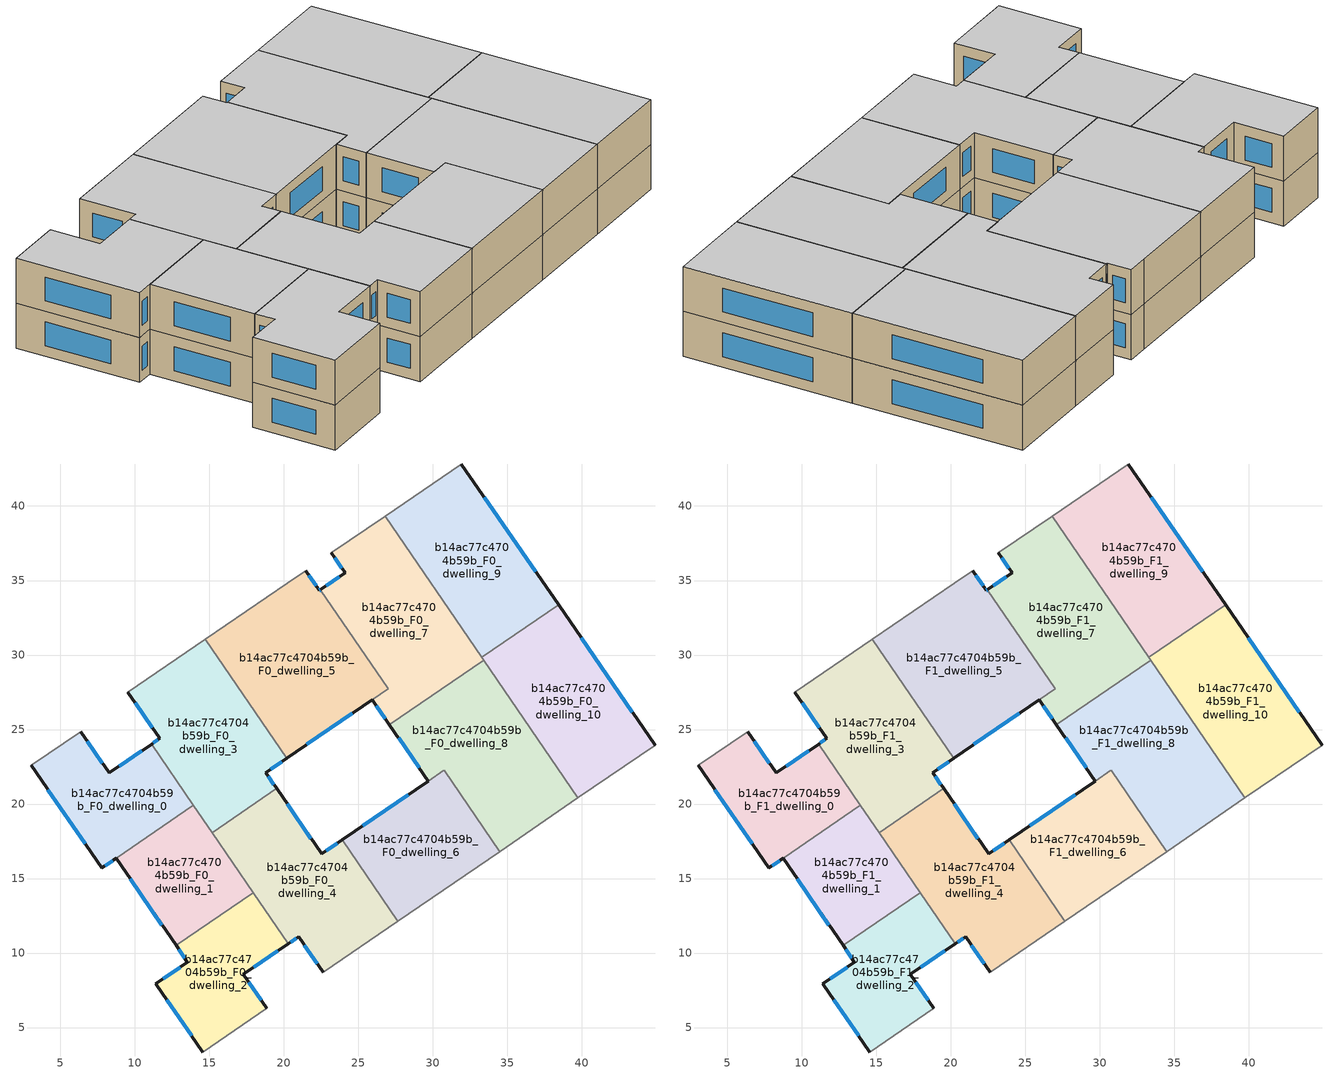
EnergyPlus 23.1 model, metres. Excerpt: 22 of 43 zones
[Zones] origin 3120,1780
b14ac77c4704b59b_F0_dwelling_0
 floor ground (EU_floor_Construction): 11.14,24.02 13.96,19.91 7.82,15.71 3.08,22.59 6.39,24.85 8.3,22.08 z0
 wall outside (EU_wall_Construction): 11.14,24.02 8.3,22.08 6.39,24.85 / 3.08,22.59 7.82,15.71 8.76,16.36 z0:3
 wall adiabatic (EU_wall_Construction): 6.39,24.85 3.08,22.59 z0:3
 wall to b14ac77c4704b59b_F0_dwelling_3 (EU_wall_Construction): 13.96,19.91 11.14,24.02 z0:3
 wall to b14ac77c4704b59b_F0_dwelling_1 (EU_wall_Construction): 8.76,16.36 13.96,19.91 z0:3
 window (EU_Window_Construction): 7.85,22.73 6.84,24.2 / 10.47,23.57 8.97,22.54 / 4.19,20.97 6.7,17.33 / 8.04,15.86 8.54,16.2 z0.7:2.3
b14ac77c4704b59b_F0_dwelling_1
 floor ground (EU_floor_Construction): 13.96,19.91 17.97,14.05 12.78,10.51 8.76,16.36 z0
 wall outside (EU_wall_Construction): 8.76,16.36 12.78,10.51 z0:3
 wall to b14ac77c4704b59b_F0_dwelling_2 (EU_wall_Construction): 12.78,10.51 17.97,14.05 z0:3
 wall to b14ac77c4704b59b_F0_dwelling_4 (EU_wall_Construction): 17.97,14.05 15.21,18.08 z0:3
 wall to b14ac77c4704b59b_F0_dwelling_3 (EU_wall_Construction): 15.2,18.08 13.96,19.91 z0:3
 window (EU_Window_Construction): 9.7,14.98 11.84,11.88 z0.7:2.3
b14ac77c4704b59b_F0_dwelling_10
 floor ground (EU_floor_Construction): 38.46,33.36 44.93,23.95 39.76,20.41 33.31,29.84 z0
 wall outside (EU_wall_Construction): 44.93,23.95 38.46,33.36 z0:3
 wall to b14ac77c4704b59b_F0_dwelling_9 (EU_wall_Construction): 38.46,33.36 33.31,29.84 z0:3
 wall adiabatic (EU_wall_Construction): 39.76,20.41 44.93,23.95 z0:3
 wall to b14ac77c4704b59b_F0_dwelling_8 (EU_wall_Construction): 33.43,29.66 39.76,20.41 z0:3
 wall to b14ac77c4704b59b_F0_dwelling_7 (EU_wall_Construction): 33.31,29.84 33.43,29.66 z0:3
 window (EU_Window_Construction): 43.41,26.16 39.98,31.15 z0.7:2.3
b14ac77c4704b59b_F0_dwelling_2
 floor ground (EU_floor_Construction): 17.97,14.05 20.31,10.62 17.31,8.57 18.87,6.3 14.57,3.36 11.42,7.94 13.55,9.39 12.78,10.51 z0
 wall outside (EU_wall_Construction): 12.78,10.51 13.55,9.39 11.42,7.94 14.57,3.36 / 18.87,6.3 17.31,8.57 20.31,10.62 z0:3
 wall adiabatic (EU_wall_Construction): 14.57,3.36 18.87,6.3 z0:3
 wall to b14ac77c4704b59b_F0_dwelling_4 (EU_wall_Construction): 20.31,10.62 17.97,14.05 z0:3
 window (EU_Window_Construction): 13.05,9.05 11.92,8.28 / 12.96,10.24 13.37,9.65 / 18.01,9.05 19.61,10.14 / 18.51,6.83 17.68,8.04 / 12.16,6.86 13.83,4.43 z0.7:2.3
b14ac77c4704b59b_F0_dwelling_3
 floor ground (EU_floor_Construction): 14.74,31.06 20.21,23.08 18.79,22.11 19.53,21.04 15.21,18.08 11.14,24.02 11.7,24.4 9.56,27.51 z0
 wall outside (EU_wall_Construction): 19.53,21.04 18.79,22.11 20.21,23.08 / 9.56,27.51 11.7,24.4 11.14,24.02 z0:3
 wall adiabatic (EU_wall_Construction): 14.74,31.06 9.56,27.51 z0:3
 wall to b14ac77c4704b59b_F0_dwelling_5 (EU_wall_Construction): 20.21,23.08 14.74,31.06 z0:3
 wall to b14ac77c4704b59b_F0_dwelling_4 (EU_wall_Construction): 15.21,18.08 19.53,21.04 z0:3
 window (EU_Window_Construction): 19.13,22.34 19.87,22.85 / 19.36,21.29 18.97,21.86 / 11.57,24.31 11.27,24.11 / 10.06,26.78 11.2,25.13 z0.7:2.3
b14ac77c4704b59b_F0_dwelling_4
 floor ground (EU_floor_Construction): 23.95,17.61 27.68,12.15 22.66,8.71 21.01,11.09 20.31,10.62 15.21,18.08 19.53,21.04 22.55,16.65 z0
 wall outside (EU_wall_Construction): 23.95,17.61 22.55,16.65 19.53,21.04 / 20.31,10.62 21.01,11.09 22.66,8.71 z0:3
 wall to b14ac77c4704b59b_F0_dwelling_6 (EU_wall_Construction): 27.68,12.15 23.95,17.61 z0:3
 wall adiabatic (EU_wall_Construction): 22.66,8.71 27.68,12.15 z0:3
 window (EU_Window_Construction): 23.62,17.38 22.88,16.88 / 21.4,10.53 22.27,9.27 / 20.48,10.73 20.85,10.98 / 21.84,17.68 20.24,20.01 z0.7:2.3
b14ac77c4704b59b_F0_dwelling_5
 floor ground (EU_floor_Construction): 22.47,34.39 27.02,27.73 20.21,23.08 14.74,31.06 20.24,34.82 21.48,35.67 22.4,34.33 z0
 wall outside (EU_wall_Construction): 22.47,34.39 22.4,34.33 21.48,35.67 / 20.21,23.08 25.96,27 z0:3
 wall adiabatic (EU_wall_Construction): 21.48,35.67 20.24,34.82 14.74,31.06 z0:3
 wall to b14ac77c4704b59b_F0_dwelling_7 (EU_wall_Construction): 27.02,27.73 22.47,34.39 / 25.96,27 27.03,27.72 z0:3
 window (EU_Window_Construction): 22.18,34.65 21.69,35.36 / 22.45,34.37 22.41,34.35 / 21.56,24 24.61,26.08 z0.7:2.3
b14ac77c4704b59b_F0_dwelling_6
 floor ground (EU_floor_Construction): 30.77,22.26 34.49,16.81 27.68,12.15 23.95,17.61 z0
 wall outside (EU_wall_Construction): 29.71,21.53 23.95,17.61 z0:3
 wall adiabatic (EU_wall_Construction): 27.68,12.15 34.49,16.81 z0:3
 wall to b14ac77c4704b59b_F0_dwelling_8 (EU_wall_Construction): 34.49,16.81 30.77,22.25 / 30.77,22.26 29.71,21.53 z0:3
 window (EU_Window_Construction): 28.35,20.61 25.3,18.53 z0.7:2.3
b14ac77c4704b59b_F0_dwelling_7
 floor ground (EU_floor_Construction): 26.82,39.32 33.43,29.66 27.11,25.33 25.96,27 27.03,27.72 22.47,34.39 24.13,35.52 23.21,36.85 z0
 wall outside (EU_wall_Construction): 23.21,36.85 24.13,35.52 22.47,34.39 / 25.96,27 27.11,25.33 z0:3
 wall adiabatic (EU_wall_Construction): 26.82,39.32 23.21,36.85 z0:3
 wall to b14ac77c4704b59b_F0_dwelling_8 (EU_wall_Construction): 27.11,25.33 33.43,29.66 z0:3
 wall to b14ac77c4704b59b_F0_dwelling_9 (EU_wall_Construction): 33.31,29.84 26.82,39.32 z0:3
 window (EU_Window_Construction): 23.74,35.25 22.86,34.65 / 23.43,36.54 23.91,35.83 / 26.23,26.6 26.84,25.72 z0.7:2.3
b14ac77c4704b59b_F0_dwelling_8
 floor ground (EU_floor_Construction): 33.43,29.66 39.76,20.41 34.49,16.81 30.77,22.26 29.71,21.53 27.11,25.32 z0
 wall outside (EU_wall_Construction): 27.11,25.32 29.71,21.53 z0:3
 wall adiabatic (EU_wall_Construction): 34.49,16.81 39.76,20.41 z0:3
 window (EU_Window_Construction): 27.72,24.43 29.1,22.42 z0.7:2.3
b14ac77c4704b59b_F0_dwelling_9
 floor ground (EU_floor_Construction): 31.94,42.82 38.46,33.36 33.31,29.84 26.82,39.32 z0
 wall outside (EU_wall_Construction): 38.46,33.36 31.94,42.82 z0:3
 wall adiabatic (EU_wall_Construction): 31.94,42.82 26.82,39.32 z0:3
 window (EU_Window_Construction): 36.93,35.58 33.47,40.6 z0.7:2.3
b14ac77c4704b59b_F1_dwelling_0
 floor to b14ac77c4704b59b_F0_dwelling_0 (EU_floor_Construction): 11.14,24.02 13.96,19.91 7.82,15.71 3.08,22.59 6.39,24.85 8.3,22.08 z3
 wall outside (EU_wall_Construction): 11.14,24.02 8.3,22.08 6.39,24.85 / 3.08,22.59 7.82,15.71 8.76,16.36 z3:6
 wall adiabatic (EU_wall_Construction): 6.39,24.85 3.08,22.59 z3:6
 wall to b14ac77c4704b59b_F1_dwelling_3 (EU_wall_Construction): 13.96,19.91 11.14,24.02 z3:6
 wall to b14ac77c4704b59b_F1_dwelling_1 (EU_wall_Construction): 8.76,16.36 13.96,19.91 z3:6
 window (EU_Window_Construction): 7.85,22.73 6.84,24.2 / 10.47,23.57 8.97,22.54 / 4.19,20.97 6.7,17.33 / 8.04,15.86 8.54,16.2 z3.7:5.3
 ceiling to b14ac77c4704b59b_F2_dwelling_0 (EU_floor_Construction): 13.96,19.91 11.14,24.02 8.3,22.08 6.39,24.85 3.08,22.59 7.82,15.71 z6
b14ac77c4704b59b_F1_dwelling_1
 floor to b14ac77c4704b59b_F0_dwelling_1 (EU_floor_Construction): 13.96,19.91 17.97,14.05 12.78,10.51 8.76,16.36 z3
 wall outside (EU_wall_Construction): 8.76,16.36 12.78,10.51 z3:6
 wall to b14ac77c4704b59b_F1_dwelling_2 (EU_wall_Construction): 12.78,10.51 17.97,14.05 z3:6
 wall to b14ac77c4704b59b_F1_dwelling_4 (EU_wall_Construction): 17.97,14.05 15.21,18.08 z3:6
 wall to b14ac77c4704b59b_F1_dwelling_3 (EU_wall_Construction): 15.2,18.08 13.96,19.91 z3:6
 window (EU_Window_Construction): 9.7,14.98 11.84,11.88 z3.7:5.3
 ceiling to b14ac77c4704b59b_F2_dwelling_1 (EU_floor_Construction): 17.97,14.05 13.96,19.91 8.76,16.36 12.78,10.51 z6
b14ac77c4704b59b_F1_dwelling_10
 floor to b14ac77c4704b59b_F0_dwelling_10 (EU_floor_Construction): 38.46,33.36 44.93,23.95 39.76,20.41 33.31,29.84 z3
 wall outside (EU_wall_Construction): 44.93,23.95 38.46,33.36 z3:6
 wall to b14ac77c4704b59b_F1_dwelling_9 (EU_wall_Construction): 38.46,33.36 33.31,29.84 z3:6
 wall adiabatic (EU_wall_Construction): 39.76,20.41 44.93,23.95 z3:6
 wall to b14ac77c4704b59b_F1_dwelling_8 (EU_wall_Construction): 33.43,29.66 39.76,20.41 z3:6
 wall to b14ac77c4704b59b_F1_dwelling_7 (EU_wall_Construction): 33.31,29.84 33.43,29.66 z3:6
 window (EU_Window_Construction): 43.41,26.16 39.98,31.15 z3.7:5.3
 ceiling to b14ac77c4704b59b_F2_dwelling_10 (EU_floor_Construction): 44.93,23.95 38.46,33.36 33.31,29.84 39.76,20.41 z6
b14ac77c4704b59b_F1_dwelling_2
 floor to b14ac77c4704b59b_F0_dwelling_2 (EU_floor_Construction): 17.97,14.05 20.31,10.62 17.31,8.57 18.87,6.3 14.57,3.36 11.42,7.94 13.55,9.39 12.78,10.51 z3
 wall outside (EU_wall_Construction): 12.78,10.51 13.55,9.39 11.42,7.94 14.57,3.36 / 18.87,6.3 17.31,8.57 20.31,10.62 z3:6
 wall adiabatic (EU_wall_Construction): 14.57,3.36 18.87,6.3 z3:6
 wall to b14ac77c4704b59b_F1_dwelling_4 (EU_wall_Construction): 20.31,10.62 17.97,14.05 z3:6
 window (EU_Window_Construction): 13.05,9.05 11.92,8.28 / 12.96,10.24 13.37,9.65 / 18.01,9.05 19.61,10.14 / 18.51,6.83 17.68,8.04 / 12.16,6.86 13.83,4.43 z3.7:5.3
 ceiling to b14ac77c4704b59b_F2_dwelling_2 (EU_floor_Construction): 18.87,6.3 17.31,8.57 20.31,10.62 17.97,14.05 12.78,10.51 13.55,9.39 11.42,7.94 14.57,3.36 z6
b14ac77c4704b59b_F1_dwelling_3
 floor to b14ac77c4704b59b_F0_dwelling_3 (EU_floor_Construction): 14.74,31.06 20.21,23.08 18.79,22.11 19.53,21.04 15.21,18.08 11.14,24.02 11.7,24.4 9.56,27.51 z3
 wall outside (EU_wall_Construction): 19.53,21.04 18.79,22.11 20.21,23.08 / 9.56,27.51 11.7,24.4 11.14,24.02 z3:6
 wall adiabatic (EU_wall_Construction): 14.74,31.06 9.56,27.51 z3:6
 wall to b14ac77c4704b59b_F1_dwelling_5 (EU_wall_Construction): 20.21,23.08 14.74,31.06 z3:6
 wall to b14ac77c4704b59b_F1_dwelling_4 (EU_wall_Construction): 15.21,18.08 19.53,21.04 z3:6
 window (EU_Window_Construction): 19.13,22.34 19.87,22.85 / 19.36,21.29 18.97,21.86 / 11.57,24.31 11.27,24.11 / 10.06,26.78 11.2,25.13 z3.7:5.3
 ceiling to b14ac77c4704b59b_F2_dwelling_3 (EU_floor_Construction): 19.53,21.04 18.79,22.11 20.21,23.08 14.74,31.06 9.56,27.51 11.7,24.4 11.14,24.02 15.21,18.08 z6
b14ac77c4704b59b_F1_dwelling_4
 floor to b14ac77c4704b59b_F0_dwelling_4 (EU_floor_Construction): 23.95,17.61 27.68,12.15 22.66,8.71 21.01,11.09 20.31,10.62 15.21,18.08 19.53,21.04 22.55,16.65 z3
 wall outside (EU_wall_Construction): 23.95,17.61 22.55,16.65 19.53,21.04 / 20.31,10.62 21.01,11.09 22.66,8.71 z3:6
 wall to b14ac77c4704b59b_F1_dwelling_6 (EU_wall_Construction): 27.68,12.15 23.95,17.61 z3:6
 wall adiabatic (EU_wall_Construction): 22.66,8.71 27.68,12.15 z3:6
 window (EU_Window_Construction): 23.62,17.38 22.88,16.88 / 21.4,10.53 22.27,9.27 / 20.48,10.73 20.85,10.98 / 21.84,17.68 20.24,20.01 z3.7:5.3
 ceiling to b14ac77c4704b59b_F2_dwelling_4 (EU_floor_Construction): 27.68,12.15 23.95,17.61 22.55,16.65 19.53,21.04 15.21,18.08 20.31,10.62 21.01,11.09 22.66,8.71 z6
b14ac77c4704b59b_F1_dwelling_5
 floor to b14ac77c4704b59b_F0_dwelling_5 (EU_floor_Construction): 22.47,34.39 27.02,27.73 20.21,23.08 14.74,31.06 20.24,34.82 21.48,35.67 22.4,34.33 z3
 wall outside (EU_wall_Construction): 22.47,34.39 22.4,34.33 21.48,35.67 / 20.21,23.08 25.96,27 z3:6
 wall adiabatic (EU_wall_Construction): 21.48,35.67 20.24,34.82 14.74,31.06 z3:6
 wall to b14ac77c4704b59b_F1_dwelling_7 (EU_wall_Construction): 27.02,27.73 22.47,34.39 / 25.96,27 27.03,27.72 z3:6
 window (EU_Window_Construction): 22.18,34.65 21.69,35.36 / 22.45,34.37 22.41,34.35 / 21.56,24 24.61,26.08 z3.7:5.3
 ceiling to b14ac77c4704b59b_F2_dwelling_5 (EU_floor_Construction): 27.02,27.73 22.47,34.39 22.4,34.33 21.48,35.67 20.24,34.82 14.74,31.06 20.21,23.08 z6
b14ac77c4704b59b_F1_dwelling_6
 floor to b14ac77c4704b59b_F0_dwelling_6 (EU_floor_Construction): 30.77,22.26 34.49,16.81 27.68,12.15 23.95,17.61 z3
 wall outside (EU_wall_Construction): 29.71,21.53 23.95,17.61 z3:6
 wall adiabatic (EU_wall_Construction): 27.68,12.15 34.49,16.81 z3:6
 wall to b14ac77c4704b59b_F1_dwelling_8 (EU_wall_Construction): 34.49,16.81 30.77,22.25 / 30.77,22.26 29.71,21.53 z3:6
 window (EU_Window_Construction): 28.35,20.61 25.3,18.53 z3.7:5.3
 ceiling to b14ac77c4704b59b_F2_dwelling_6 (EU_floor_Construction): 34.49,16.81 30.77,22.26 23.95,17.61 27.68,12.15 z6
b14ac77c4704b59b_F1_dwelling_7
 floor to b14ac77c4704b59b_F0_dwelling_7 (EU_floor_Construction): 26.82,39.32 33.43,29.66 27.11,25.33 25.96,27 27.03,27.72 22.47,34.39 24.13,35.52 23.21,36.85 z3
 wall outside (EU_wall_Construction): 23.21,36.85 24.13,35.52 22.47,34.39 / 25.96,27 27.11,25.33 z3:6
 wall adiabatic (EU_wall_Construction): 26.82,39.32 23.21,36.85 z3:6
 wall to b14ac77c4704b59b_F1_dwelling_8 (EU_wall_Construction): 27.11,25.33 33.43,29.66 z3:6
 wall to b14ac77c4704b59b_F1_dwelling_9 (EU_wall_Construction): 33.31,29.84 26.82,39.32 z3:6
 window (EU_Window_Construction): 23.74,35.25 22.86,34.65 / 23.43,36.54 23.91,35.83 / 26.23,26.6 26.84,25.72 z3.7:5.3
 ceiling to b14ac77c4704b59b_F2_dwelling_7 (EU_floor_Construction): 33.43,29.66 26.82,39.32 23.21,36.85 24.13,35.52 22.47,34.39 27.03,27.72 25.96,27 27.11,25.33 z6
b14ac77c4704b59b_F1_dwelling_8
 floor to b14ac77c4704b59b_F0_dwelling_8 (EU_floor_Construction): 33.43,29.66 39.76,20.41 34.49,16.81 30.77,22.26 29.71,21.53 27.11,25.32 z3
 wall outside (EU_wall_Construction): 27.11,25.32 29.71,21.53 z3:6
 wall adiabatic (EU_wall_Construction): 34.49,16.81 39.76,20.41 z3:6
 window (EU_Window_Construction): 27.72,24.43 29.1,22.42 z3.7:5.3
 ceiling to b14ac77c4704b59b_F2_dwelling_8 (EU_floor_Construction): 39.76,20.41 33.43,29.66 27.11,25.32 29.71,21.53 30.77,22.26 34.49,16.81 z6
b14ac77c4704b59b_F1_dwelling_9
 floor to b14ac77c4704b59b_F0_dwelling_9 (EU_floor_Construction): 31.94,42.82 38.46,33.36 33.31,29.84 26.82,39.32 z3
 wall outside (EU_wall_Construction): 38.46,33.36 31.94,42.82 z3:6
 wall adiabatic (EU_wall_Construction): 31.94,42.82 26.82,39.32 z3:6
 window (EU_Window_Construction): 36.93,35.58 33.47,40.6 z3.7:5.3
 ceiling to b14ac77c4704b59b_F2_dwelling_9 (EU_floor_Construction): 38.46,33.36 31.94,42.82 26.82,39.32 33.31,29.84 z6
[Building]
EU S2 Campaign: North Axis=0; Terrain=City; Solar Distribution=FullExterior
[Site:Location]
Budapest.Ferenc.Liszt.Intl.AP: Latitude=47.437; Longitude=19.256; Time Zone=1; Elevation=185
[SizingPeriod:WeatherFileDays]
AnnualSizingPeriod: Begin Month=1; Begin Day of Month=1; End Month=12; End Day of Month=31; Day of Week for Start Day=Monday; Use Weather File Daylight Saving Period=No; Use Weather File Rain and Snow Indicators=No
[MATERIAL]
EU_InternalMass_Material: Roughness=MediumRough; Thickness=0.1; Conductivity=1; Density=1800; Specific Heat=900; Thermal Absorptance=0.9; Solar Absorptance=0.7; Visible Absorptance=0.7
[MATERIAL:NOMASS] Roughness=MediumRough; Thermal Absorptance=0.9; Solar Absorptance=0.7; Visible Absorptance=0.7
Name | Thermal Resistance
EU_wall_NoMass | 0.832559
EU_floor_NoMass | 0.872794
[WINDOWMATERIAL:SIMPLEGLAZINGSYSTEM]
EU_Window_SimpleGlazing: UFactor=2.79869; Solar Heat Gain Coefficient=0.75; Visible Transmittance=0.75
[CONSTRUCTION]
EU_wall_Construction: EU_wall_NoMass
EU_floor_Construction: EU_floor_NoMass
EU_Window_Construction: EU_Window_SimpleGlazing
EU_InternalMass_Construction: EU_InternalMass_Material
[ZONE] Type=1; Multiplier=1; Ceiling Height=autocalculate; Floor Area=autocalculate; Part of Total Floor Area=Yes
Name | Volume
b14ac77c4704b59b_F0_dwelling_0; b14ac77c4704b59b_F1_dwelling_0 | 151.808
b14ac77c4704b59b_F0_dwelling_1; b14ac77c4704b59b_F1_dwelling_1 | 133.908
b14ac77c4704b59b_F0_dwelling_10; b14ac77c4704b59b_F1_dwelling_10 | 214.277
b14ac77c4704b59b_F0_dwelling_2; b14ac77c4704b59b_F1_dwelling_2 | 142.867
b14ac77c4704b59b_F0_dwelling_3; b14ac77c4704b59b_F1_dwelling_3 | 214.295
b14ac77c4704b59b_F0_dwelling_4; b14ac77c4704b59b_F1_dwelling_4 | 214.292
b14ac77c4704b59b_F0_dwelling_5; b14ac77c4704b59b_F1_dwelling_5 | 239.255
b14ac77c4704b59b_F0_dwelling_6; b14ac77c4704b59b_F1_dwelling_6 | 163.661
b14ac77c4704b59b_F0_dwelling_7; b14ac77c4704b59b_F1_dwelling_7 | 222.139
b14ac77c4704b59b_F0_dwelling_8; b14ac77c4704b59b_F1_dwelling_8 | 231.994
b14ac77c4704b59b_F0_dwelling_9; b14ac77c4704b59b_F1_dwelling_9 | 214.271
[INTERNALMASS] Construction=EU_InternalMass_Construction
Name | Zone or ZoneList | Surface Area
b14ac77c4704b59b_F0_dwelling_0_EU_InternalMass | b14ac77c4704b59b_F0_dwelling_0 | 50.6039
b14ac77c4704b59b_F0_dwelling_1_EU_InternalMass | b14ac77c4704b59b_F0_dwelling_1 | 44.6362
b14ac77c4704b59b_F0_dwelling_2_EU_InternalMass | b14ac77c4704b59b_F0_dwelling_2 | 47.6223
b14ac77c4704b59b_F0_dwelling_3_EU_InternalMass | b14ac77c4704b59b_F0_dwelling_3 | 71.4315
b14ac77c4704b59b_F0_dwelling_4_EU_InternalMass | b14ac77c4704b59b_F0_dwelling_4 | 71.4309
b14ac77c4704b59b_F0_dwelling_5_EU_InternalMass | b14ac77c4704b59b_F0_dwelling_5 | 79.777
b14ac77c4704b59b_F0_dwelling_6_EU_InternalMass | b14ac77c4704b59b_F0_dwelling_6 | 54.5532
b14ac77c4704b59b_F0_dwelling_7_EU_InternalMass | b14ac77c4704b59b_F0_dwelling_7 | 74.0464
b14ac77c4704b59b_F0_dwelling_8_EU_InternalMass | b14ac77c4704b59b_F0_dwelling_8 | 77.3508
b14ac77c4704b59b_F0_dwelling_9_EU_InternalMass | b14ac77c4704b59b_F0_dwelling_9 | 71.4237
b14ac77c4704b59b_F0_dwelling_10_EU_InternalMass | b14ac77c4704b59b_F0_dwelling_10 | 71.4255
b14ac77c4704b59b_F1_dwelling_0_EU_InternalMass | b14ac77c4704b59b_F1_dwelling_0 | 50.6039
b14ac77c4704b59b_F1_dwelling_1_EU_InternalMass | b14ac77c4704b59b_F1_dwelling_1 | 44.6362
b14ac77c4704b59b_F1_dwelling_2_EU_InternalMass | b14ac77c4704b59b_F1_dwelling_2 | 47.6223
b14ac77c4704b59b_F1_dwelling_3_EU_InternalMass | b14ac77c4704b59b_F1_dwelling_3 | 71.4315
b14ac77c4704b59b_F1_dwelling_4_EU_InternalMass | b14ac77c4704b59b_F1_dwelling_4 | 71.4309
b14ac77c4704b59b_F1_dwelling_5_EU_InternalMass | b14ac77c4704b59b_F1_dwelling_5 | 79.777
b14ac77c4704b59b_F1_dwelling_6_EU_InternalMass | b14ac77c4704b59b_F1_dwelling_6 | 54.5532
b14ac77c4704b59b_F1_dwelling_7_EU_InternalMass | b14ac77c4704b59b_F1_dwelling_7 | 74.0464
b14ac77c4704b59b_F1_dwelling_8_EU_InternalMass | b14ac77c4704b59b_F1_dwelling_8 | 77.3508
b14ac77c4704b59b_F1_dwelling_9_EU_InternalMass | b14ac77c4704b59b_F1_dwelling_9 | 71.4237
b14ac77c4704b59b_F1_dwelling_10_EU_InternalMass | b14ac77c4704b59b_F1_dwelling_10 | 71.4255
[OTHEREQUIPMENT] Fuel Type=Electricity; Design Level Calculation Method=Watts/Area; Power per Zone Floor Area=1; Fraction Latent=0; Fraction Radiant=0; Fraction Lost=0; Carbon Dioxide Generation Rate=0; EndUse Subcategory=EU_Step8_InternalGains
Name | Zone or ZoneList or Space or SpaceList | Schedule
EU_Step8_InternalGain_b14ac77c4704b59b_F0_dwelling_0_f000 | b14ac77c4704b59b_F0_dwelling_0 | EU_Step8_GainSchedule_b14ac77c4704b59b_F0_dwelling_0_f000
EU_Step8_InternalGain_b14ac77c4704b59b_F0_dwelling_1_f000 | b14ac77c4704b59b_F0_dwelling_1 | EU_Step8_GainSchedule_b14ac77c4704b59b_F0_dwelling_1_f000
EU_Step8_InternalGain_b14ac77c4704b59b_F0_dwelling_2_f000 | b14ac77c4704b59b_F0_dwelling_2 | EU_Step8_GainSchedule_b14ac77c4704b59b_F0_dwelling_2_f000
EU_Step8_InternalGain_b14ac77c4704b59b_F0_dwelling_3_f000 | b14ac77c4704b59b_F0_dwelling_3 | EU_Step8_GainSchedule_b14ac77c4704b59b_F0_dwelling_3_f000
EU_Step8_InternalGain_b14ac77c4704b59b_F0_dwelling_4_f000 | b14ac77c4704b59b_F0_dwelling_4 | EU_Step8_GainSchedule_b14ac77c4704b59b_F0_dwelling_4_f000
EU_Step8_InternalGain_b14ac77c4704b59b_F0_dwelling_5_f000 | b14ac77c4704b59b_F0_dwelling_5 | EU_Step8_GainSchedule_b14ac77c4704b59b_F0_dwelling_5_f000
EU_Step8_InternalGain_b14ac77c4704b59b_F0_dwelling_6_f000 | b14ac77c4704b59b_F0_dwelling_6 | EU_Step8_GainSchedule_b14ac77c4704b59b_F0_dwelling_6_f000
EU_Step8_InternalGain_b14ac77c4704b59b_F0_dwelling_7_f000 | b14ac77c4704b59b_F0_dwelling_7 | EU_Step8_GainSchedule_b14ac77c4704b59b_F0_dwelling_7_f000
EU_Step8_InternalGain_b14ac77c4704b59b_F0_dwelling_8_f000 | b14ac77c4704b59b_F0_dwelling_8 | EU_Step8_GainSchedule_b14ac77c4704b59b_F0_dwelling_8_f000
EU_Step8_InternalGain_b14ac77c4704b59b_F0_dwelling_9_f000 | b14ac77c4704b59b_F0_dwelling_9 | EU_Step8_GainSchedule_b14ac77c4704b59b_F0_dwelling_9_f000
EU_Step8_InternalGain_b14ac77c4704b59b_F0_dwelling_10_f000 | b14ac77c4704b59b_F0_dwelling_10 | EU_Step8_GainSchedule_b14ac77c4704b59b_F0_dwelling_10_f000
EU_Step8_InternalGain_b14ac77c4704b59b_F1_dwelling_0_f000 | b14ac77c4704b59b_F1_dwelling_0 | EU_Step8_GainSchedule_b14ac77c4704b59b_F1_dwelling_0_f000
EU_Step8_InternalGain_b14ac77c4704b59b_F1_dwelling_1_f000 | b14ac77c4704b59b_F1_dwelling_1 | EU_Step8_GainSchedule_b14ac77c4704b59b_F1_dwelling_1_f000
EU_Step8_InternalGain_b14ac77c4704b59b_F1_dwelling_2_f000 | b14ac77c4704b59b_F1_dwelling_2 | EU_Step8_GainSchedule_b14ac77c4704b59b_F1_dwelling_2_f000
EU_Step8_InternalGain_b14ac77c4704b59b_F1_dwelling_3_f000 | b14ac77c4704b59b_F1_dwelling_3 | EU_Step8_GainSchedule_b14ac77c4704b59b_F1_dwelling_3_f000
EU_Step8_InternalGain_b14ac77c4704b59b_F1_dwelling_4_f000 | b14ac77c4704b59b_F1_dwelling_4 | EU_Step8_GainSchedule_b14ac77c4704b59b_F1_dwelling_4_f000
EU_Step8_InternalGain_b14ac77c4704b59b_F1_dwelling_5_f000 | b14ac77c4704b59b_F1_dwelling_5 | EU_Step8_GainSchedule_b14ac77c4704b59b_F1_dwelling_5_f000
EU_Step8_InternalGain_b14ac77c4704b59b_F1_dwelling_6_f000 | b14ac77c4704b59b_F1_dwelling_6 | EU_Step8_GainSchedule_b14ac77c4704b59b_F1_dwelling_6_f000
EU_Step8_InternalGain_b14ac77c4704b59b_F1_dwelling_7_f000 | b14ac77c4704b59b_F1_dwelling_7 | EU_Step8_GainSchedule_b14ac77c4704b59b_F1_dwelling_7_f000
EU_Step8_InternalGain_b14ac77c4704b59b_F1_dwelling_8_f000 | b14ac77c4704b59b_F1_dwelling_8 | EU_Step8_GainSchedule_b14ac77c4704b59b_F1_dwelling_8_f000
EU_Step8_InternalGain_b14ac77c4704b59b_F1_dwelling_9_f000 | b14ac77c4704b59b_F1_dwelling_9 | EU_Step8_GainSchedule_b14ac77c4704b59b_F1_dwelling_9_f000
EU_Step8_InternalGain_b14ac77c4704b59b_F1_dwelling_10_f000 | b14ac77c4704b59b_F1_dwelling_10 | EU_Step8_GainSchedule_b14ac77c4704b59b_F1_dwelling_10_f000
[ZONEVENTILATION:DESIGNFLOWRATE] Schedule=EU_AlwaysOn; Design Flow Rate Calculation Method=AirChanges/Hour; Air Changes per Hour=0.475469; Ventilation Type=Natural; Fan Pressure Rise=0; Fan Total Efficiency=1; Constant Term Coefficient=1; Temperature Term Coefficient=0; Velocity Term Coefficient=0; Velocity Squared Term Coefficient=0; Minimum Indoor Temperature=-100; Maximum Indoor Temperature=100; Delta Temperature=-100; Minimum Outdoor Temperature=-100; Maximum Outdoor Temperature=100; Maximum Wind Speed=40
Name | Zone or ZoneList or Space or SpaceList
EU_ConstantAir_b14ac77c4704b59b_F0_dwelling_0 | b14ac77c4704b59b_F0_dwelling_0
EU_ConstantAir_b14ac77c4704b59b_F0_dwelling_1 | b14ac77c4704b59b_F0_dwelling_1
EU_ConstantAir_b14ac77c4704b59b_F0_dwelling_2 | b14ac77c4704b59b_F0_dwelling_2
EU_ConstantAir_b14ac77c4704b59b_F0_dwelling_3 | b14ac77c4704b59b_F0_dwelling_3
EU_ConstantAir_b14ac77c4704b59b_F0_dwelling_4 | b14ac77c4704b59b_F0_dwelling_4
EU_ConstantAir_b14ac77c4704b59b_F0_dwelling_5 | b14ac77c4704b59b_F0_dwelling_5
EU_ConstantAir_b14ac77c4704b59b_F0_dwelling_6 | b14ac77c4704b59b_F0_dwelling_6
EU_ConstantAir_b14ac77c4704b59b_F0_dwelling_7 | b14ac77c4704b59b_F0_dwelling_7
EU_ConstantAir_b14ac77c4704b59b_F0_dwelling_8 | b14ac77c4704b59b_F0_dwelling_8
EU_ConstantAir_b14ac77c4704b59b_F0_dwelling_9 | b14ac77c4704b59b_F0_dwelling_9
EU_ConstantAir_b14ac77c4704b59b_F0_dwelling_10 | b14ac77c4704b59b_F0_dwelling_10
EU_ConstantAir_b14ac77c4704b59b_F1_dwelling_0 | b14ac77c4704b59b_F1_dwelling_0
EU_ConstantAir_b14ac77c4704b59b_F1_dwelling_1 | b14ac77c4704b59b_F1_dwelling_1
EU_ConstantAir_b14ac77c4704b59b_F1_dwelling_2 | b14ac77c4704b59b_F1_dwelling_2
EU_ConstantAir_b14ac77c4704b59b_F1_dwelling_3 | b14ac77c4704b59b_F1_dwelling_3
EU_ConstantAir_b14ac77c4704b59b_F1_dwelling_4 | b14ac77c4704b59b_F1_dwelling_4
EU_ConstantAir_b14ac77c4704b59b_F1_dwelling_5 | b14ac77c4704b59b_F1_dwelling_5
EU_ConstantAir_b14ac77c4704b59b_F1_dwelling_6 | b14ac77c4704b59b_F1_dwelling_6
EU_ConstantAir_b14ac77c4704b59b_F1_dwelling_7 | b14ac77c4704b59b_F1_dwelling_7
EU_ConstantAir_b14ac77c4704b59b_F1_dwelling_8 | b14ac77c4704b59b_F1_dwelling_8
EU_ConstantAir_b14ac77c4704b59b_F1_dwelling_9 | b14ac77c4704b59b_F1_dwelling_9
EU_ConstantAir_b14ac77c4704b59b_F1_dwelling_10 | b14ac77c4704b59b_F1_dwelling_10
[HVACTEMPLATE:THERMOSTAT] Constant Heating Setpoint=20; Constant Cooling Setpoint=50
EU_HeatOnly_b14ac77c4704b59b_F0_dwelling_0; EU_HeatOnly_b14ac77c4704b59b_F0_dwelling_1; EU_HeatOnly_b14ac77c4704b59b_F0_dwelling_2; EU_HeatOnly_b14ac77c4704b59b_F0_dwelling_3; EU_HeatOnly_b14ac77c4704b59b_F0_dwelling_4; EU_HeatOnly_b14ac77c4704b59b_F0_dwelling_5; EU_HeatOnly_b14ac77c4704b59b_F0_dwelling_6; EU_HeatOnly_b14ac77c4704b59b_F0_dwelling_7; EU_HeatOnly_b14ac77c4704b59b_F0_dwelling_8; EU_HeatOnly_b14ac77c4704b59b_F0_dwelling_9; EU_HeatOnly_b14ac77c4704b59b_F0_dwelling_10; EU_HeatOnly_b14ac77c4704b59b_F1_dwelling_0; EU_HeatOnly_b14ac77c4704b59b_F1_dwelling_1; EU_HeatOnly_b14ac77c4704b59b_F1_dwelling_2; EU_HeatOnly_b14ac77c4704b59b_F1_dwelling_3; EU_HeatOnly_b14ac77c4704b59b_F1_dwelling_4; EU_HeatOnly_b14ac77c4704b59b_F1_dwelling_5; EU_HeatOnly_b14ac77c4704b59b_F1_dwelling_6; EU_HeatOnly_b14ac77c4704b59b_F1_dwelling_7; EU_HeatOnly_b14ac77c4704b59b_F1_dwelling_8; EU_HeatOnly_b14ac77c4704b59b_F1_dwelling_9; EU_HeatOnly_b14ac77c4704b59b_F1_dwelling_10; EU_HeatOnly_b14ac77c4704b59b_F2_dwelling_0; EU_HeatOnly_b14ac77c4704b59b_F2_dwelling_1; EU_HeatOnly_b14ac77c4704b59b_F2_dwelling_2; EU_HeatOnly_b14ac77c4704b59b_F2_dwelling_3; EU_HeatOnly_b14ac77c4704b59b_F2_dwelling_4; EU_HeatOnly_b14ac77c4704b59b_F2_dwelling_5; EU_HeatOnly_b14ac77c4704b59b_F2_dwelling_6; EU_HeatOnly_b14ac77c4704b59b_F2_dwelling_7; EU_HeatOnly_b14ac77c4704b59b_F2_dwelling_8; EU_HeatOnly_b14ac77c4704b59b_F2_dwelling_9; EU_HeatOnly_b14ac77c4704b59b_F2_dwelling_10; EU_HeatOnly_b14ac77c4704b59b_F3_dwelling_0; EU_HeatOnly_b14ac77c4704b59b_F3_dwelling_1; EU_HeatOnly_b14ac77c4704b59b_F3_dwelling_2; EU_HeatOnly_b14ac77c4704b59b_F3_dwelling_3; EU_HeatOnly_b14ac77c4704b59b_F3_dwelling_4; EU_HeatOnly_b14ac77c4704b59b_F3_dwelling_5; EU_HeatOnly_b14ac77c4704b59b_F3_dwelling_6; EU_HeatOnly_b14ac77c4704b59b_F3_dwelling_7; EU_HeatOnly_b14ac77c4704b59b_F3_dwelling_8; EU_HeatOnly_b14ac77c4704b59b_F3_dwelling_9
[HVACTEMPLATE:ZONE:IDEALLOADSAIRSYSTEM] System Availability Schedule=EU_AlwaysOn; Maximum Heating Supply Air Temperature=50; Minimum Cooling Supply Air Temperature=13; Maximum Heating Supply Air Humidity Ratio=0.0156; Minimum Cooling Supply Air Humidity Ratio=0.0077; Heating Limit=NoLimit; Cooling Limit=NoLimit; Heating Availability Schedule=EU_AlwaysOn; Cooling Availability Schedule=EU_CoolingOff; Dehumidification Control Type=ConstantSensibleHeatRatio; Cooling Sensible Heat Ratio=0.7; Dehumidification Setpoint=60; Humidification Control Type=None; Humidification Setpoint=30; Outdoor Air Method=None; Outdoor Air Flow Rate per Person=0.00944; Outdoor Air Flow Rate per Zone Floor Area=0; Outdoor Air Flow Rate per Zone=0; Demand Controlled Ventilation Type=None; Outdoor Air Economizer Type=NoEconomizer; Heat Recovery Type=None; Sensible Heat Recovery Effectiveness=0.7; Latent Heat Recovery Effectiveness=0.65
Name | Template Thermostat
b14ac77c4704b59b_F0_dwelling_0 | EU_HeatOnly_b14ac77c4704b59b_F0_dwelling_0
b14ac77c4704b59b_F0_dwelling_1 | EU_HeatOnly_b14ac77c4704b59b_F0_dwelling_1
b14ac77c4704b59b_F0_dwelling_2 | EU_HeatOnly_b14ac77c4704b59b_F0_dwelling_2
b14ac77c4704b59b_F0_dwelling_3 | EU_HeatOnly_b14ac77c4704b59b_F0_dwelling_3
b14ac77c4704b59b_F0_dwelling_4 | EU_HeatOnly_b14ac77c4704b59b_F0_dwelling_4
b14ac77c4704b59b_F0_dwelling_5 | EU_HeatOnly_b14ac77c4704b59b_F0_dwelling_5
b14ac77c4704b59b_F0_dwelling_6 | EU_HeatOnly_b14ac77c4704b59b_F0_dwelling_6
b14ac77c4704b59b_F0_dwelling_7 | EU_HeatOnly_b14ac77c4704b59b_F0_dwelling_7
b14ac77c4704b59b_F0_dwelling_8 | EU_HeatOnly_b14ac77c4704b59b_F0_dwelling_8
b14ac77c4704b59b_F0_dwelling_9 | EU_HeatOnly_b14ac77c4704b59b_F0_dwelling_9
b14ac77c4704b59b_F0_dwelling_10 | EU_HeatOnly_b14ac77c4704b59b_F0_dwelling_10
b14ac77c4704b59b_F1_dwelling_0 | EU_HeatOnly_b14ac77c4704b59b_F1_dwelling_0
b14ac77c4704b59b_F1_dwelling_1 | EU_HeatOnly_b14ac77c4704b59b_F1_dwelling_1
b14ac77c4704b59b_F1_dwelling_2 | EU_HeatOnly_b14ac77c4704b59b_F1_dwelling_2
b14ac77c4704b59b_F1_dwelling_3 | EU_HeatOnly_b14ac77c4704b59b_F1_dwelling_3
b14ac77c4704b59b_F1_dwelling_4 | EU_HeatOnly_b14ac77c4704b59b_F1_dwelling_4
b14ac77c4704b59b_F1_dwelling_5 | EU_HeatOnly_b14ac77c4704b59b_F1_dwelling_5
b14ac77c4704b59b_F1_dwelling_6 | EU_HeatOnly_b14ac77c4704b59b_F1_dwelling_6
b14ac77c4704b59b_F1_dwelling_7 | EU_HeatOnly_b14ac77c4704b59b_F1_dwelling_7
b14ac77c4704b59b_F1_dwelling_8 | EU_HeatOnly_b14ac77c4704b59b_F1_dwelling_8
b14ac77c4704b59b_F1_dwelling_9 | EU_HeatOnly_b14ac77c4704b59b_F1_dwelling_9
b14ac77c4704b59b_F1_dwelling_10 | EU_HeatOnly_b14ac77c4704b59b_F1_dwelling_10
[SIZING:ZONE] Zone Cooling Design Supply Air Temperature Input Method=SupplyAirTemperature; Zone Cooling Design Supply Air Temperature=13; Zone Heating Design Supply Air Temperature Input Method=SupplyAirTemperature; Zone Heating Design Supply Air Temperature=50; Zone Cooling Design Supply Air Humidity Ratio=0.008; Zone Heating Design Supply Air Humidity Ratio=0.008; Cooling Design Air Flow Method=DesignDay; Cooling Design Air Flow Rate=0; Cooling Minimum Air Flow per Zone Floor Area=0.000762; Cooling Minimum Air Flow=0; Cooling Minimum Air Flow Fraction=0.2; Heating Design Air Flow Method=DesignDay; Heating Design Air Flow Rate=0; Heating Maximum Air Flow per Zone Floor Area=0.002032; Heating Maximum Air Flow=0.141576; Heating Maximum Air Flow Fraction=0.3; Account for Dedicated Outdoor Air System=No; Dedicated Outdoor Air System Control Strategy=NeutralSupplyAir; Dedicated Outdoor Air Low Setpoint Temperature for Design=autosize; Dedicated Outdoor Air High Setpoint Temperature for Design=autosize; Zone Load Sizing Method=Sensible Load Only No Latent Load; Zone Latent Cooling Design Supply Air Humidity Ratio Input Method=HumidityRatioDifference; Zone Cooling Design Supply Air Humidity Ratio Difference=0.005; Zone Latent Heating Design Supply Air Humidity Ratio Input Method=HumidityRatioDifference; Zone Humidification Design Supply Air Humidity Ratio Difference=0.005
b14ac77c4704b59b_F0_dwelling_0; b14ac77c4704b59b_F0_dwelling_1; b14ac77c4704b59b_F0_dwelling_2; b14ac77c4704b59b_F0_dwelling_3; b14ac77c4704b59b_F0_dwelling_4; b14ac77c4704b59b_F0_dwelling_5; b14ac77c4704b59b_F0_dwelling_6; b14ac77c4704b59b_F0_dwelling_7; b14ac77c4704b59b_F0_dwelling_8; b14ac77c4704b59b_F0_dwelling_9; b14ac77c4704b59b_F0_dwelling_10; b14ac77c4704b59b_F1_dwelling_0; b14ac77c4704b59b_F1_dwelling_1; b14ac77c4704b59b_F1_dwelling_2; b14ac77c4704b59b_F1_dwelling_3; b14ac77c4704b59b_F1_dwelling_4; b14ac77c4704b59b_F1_dwelling_5; b14ac77c4704b59b_F1_dwelling_6; b14ac77c4704b59b_F1_dwelling_7; b14ac77c4704b59b_F1_dwelling_8; b14ac77c4704b59b_F1_dwelling_9; b14ac77c4704b59b_F1_dwelling_10
[SCHEDULE:CONSTANT]
Name | Hourly Value
EU_AlwaysOn | 1
EU_CoolingOff | 0
[SCHEDULE:FILE] Column Number=1; Rows to Skip at Top=0; Number of Hours of Data=8760; Column Separator=Comma; Interpolate to Timestep=No; Minutes per Item=60; Adjust Schedule for Daylight Savings=Yes
Name | File
EU_Step8_GainSchedule_b14ac77c4704b59b_F0_dwelling_0_f000 | ../../schedules/b14ac77c4704b59b/b14ac77c4704b59b_F0_dwelling_0_f000_gain.csv
EU_Step8_GainSchedule_b14ac77c4704b59b_F0_dwelling_1_f000 | ../../schedules/b14ac77c4704b59b/b14ac77c4704b59b_F0_dwelling_1_f000_gain.csv
EU_Step8_GainSchedule_b14ac77c4704b59b_F0_dwelling_2_f000 | ../../schedules/b14ac77c4704b59b/b14ac77c4704b59b_F0_dwelling_2_f000_gain.csv
EU_Step8_GainSchedule_b14ac77c4704b59b_F0_dwelling_3_f000 | ../../schedules/b14ac77c4704b59b/b14ac77c4704b59b_F0_dwelling_3_f000_gain.csv
EU_Step8_GainSchedule_b14ac77c4704b59b_F0_dwelling_4_f000 | ../../schedules/b14ac77c4704b59b/b14ac77c4704b59b_F0_dwelling_4_f000_gain.csv
EU_Step8_GainSchedule_b14ac77c4704b59b_F0_dwelling_5_f000 | ../../schedules/b14ac77c4704b59b/b14ac77c4704b59b_F0_dwelling_5_f000_gain.csv
EU_Step8_GainSchedule_b14ac77c4704b59b_F0_dwelling_6_f000 | ../../schedules/b14ac77c4704b59b/b14ac77c4704b59b_F0_dwelling_6_f000_gain.csv
EU_Step8_GainSchedule_b14ac77c4704b59b_F0_dwelling_7_f000 | ../../schedules/b14ac77c4704b59b/b14ac77c4704b59b_F0_dwelling_7_f000_gain.csv
EU_Step8_GainSchedule_b14ac77c4704b59b_F0_dwelling_8_f000 | ../../schedules/b14ac77c4704b59b/b14ac77c4704b59b_F0_dwelling_8_f000_gain.csv
EU_Step8_GainSchedule_b14ac77c4704b59b_F0_dwelling_9_f000 | ../../schedules/b14ac77c4704b59b/b14ac77c4704b59b_F0_dwelling_9_f000_gain.csv
EU_Step8_GainSchedule_b14ac77c4704b59b_F0_dwelling_10_f000 | ../../schedules/b14ac77c4704b59b/b14ac77c4704b59b_F0_dwelling_10_f000_gain.csv
EU_Step8_GainSchedule_b14ac77c4704b59b_F1_dwelling_0_f000 | ../../schedules/b14ac77c4704b59b/b14ac77c4704b59b_F1_dwelling_0_f000_gain.csv
EU_Step8_GainSchedule_b14ac77c4704b59b_F1_dwelling_1_f000 | ../../schedules/b14ac77c4704b59b/b14ac77c4704b59b_F1_dwelling_1_f000_gain.csv
EU_Step8_GainSchedule_b14ac77c4704b59b_F1_dwelling_2_f000 | ../../schedules/b14ac77c4704b59b/b14ac77c4704b59b_F1_dwelling_2_f000_gain.csv
EU_Step8_GainSchedule_b14ac77c4704b59b_F1_dwelling_3_f000 | ../../schedules/b14ac77c4704b59b/b14ac77c4704b59b_F1_dwelling_3_f000_gain.csv
EU_Step8_GainSchedule_b14ac77c4704b59b_F1_dwelling_4_f000 | ../../schedules/b14ac77c4704b59b/b14ac77c4704b59b_F1_dwelling_4_f000_gain.csv
EU_Step8_GainSchedule_b14ac77c4704b59b_F1_dwelling_5_f000 | ../../schedules/b14ac77c4704b59b/b14ac77c4704b59b_F1_dwelling_5_f000_gain.csv
EU_Step8_GainSchedule_b14ac77c4704b59b_F1_dwelling_6_f000 | ../../schedules/b14ac77c4704b59b/b14ac77c4704b59b_F1_dwelling_6_f000_gain.csv
EU_Step8_GainSchedule_b14ac77c4704b59b_F1_dwelling_7_f000 | ../../schedules/b14ac77c4704b59b/b14ac77c4704b59b_F1_dwelling_7_f000_gain.csv
EU_Step8_GainSchedule_b14ac77c4704b59b_F1_dwelling_8_f000 | ../../schedules/b14ac77c4704b59b/b14ac77c4704b59b_F1_dwelling_8_f000_gain.csv
EU_Step8_GainSchedule_b14ac77c4704b59b_F1_dwelling_9_f000 | ../../schedules/b14ac77c4704b59b/b14ac77c4704b59b_F1_dwelling_9_f000_gain.csv
EU_Step8_GainSchedule_b14ac77c4704b59b_F1_dwelling_10_f000 | ../../schedules/b14ac77c4704b59b/b14ac77c4704b59b_F1_dwelling_10_f000_gain.csv
